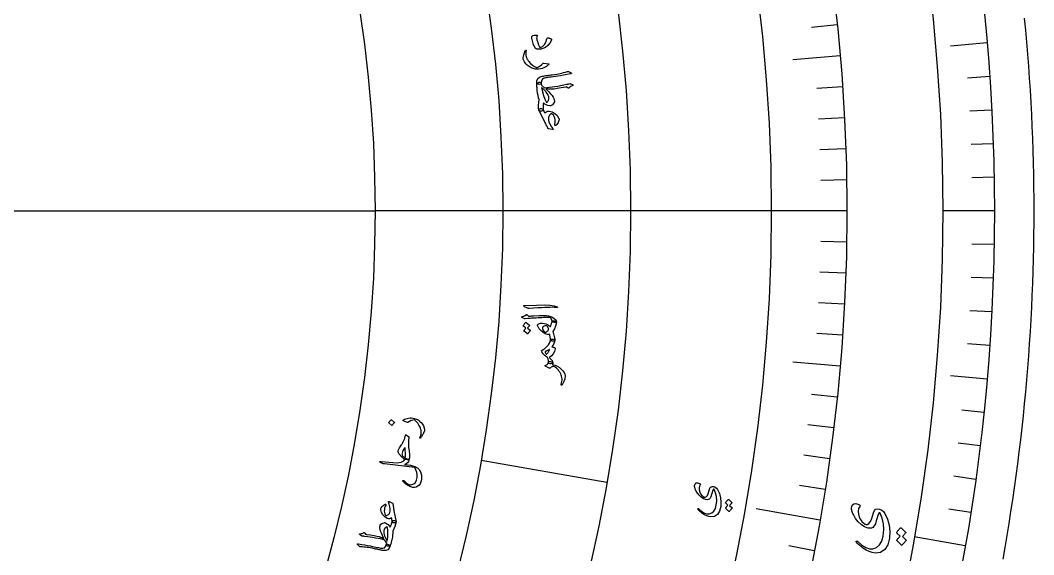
# Model space of a CAD drawing. Header units: millimetres. Extents: x -78 to 78, y -78 to 100.
# Drawn here: x 37.55 to 77.5, y -13.54 to 7.51 of the extents above; entities that cross this region are included whole.
import ezdxf

# ---------------------------------------------------------------- set-up
doc = ezdxf.new("R2010")
doc.units = ezdxf.units.MM
for name, color, linetype in [('CUT_OUTER', 1, 'Continuous'), ('ENGRAVE', 7, 'Continuous'), ('ENGRAVE_FINE', 8, 'Continuous'), ('TEXT', 5, 'Continuous')]:
    doc.layers.add(name, color=color, linetype=linetype)

msp = doc.modelspace()

# ---------------------------------------------------------------- linework, layer by layer
at = {"layer": 'CUT_OUTER'}
msp.add_lwpolyline([(77.1268, 7.5963), (77.172, 7.1229), (77.2142, 6.6493), (77.2536, 6.1754), (77.29, 5.7013), (77.3235, 5.2269), (77.3542, 4.7524), (77.3819, 4.2776), (77.4066, 3.8027), (77.4285, 3.3277), (77.4475, 2.8526), (77.4635, 2.3773), (77.4767, 1.9019), (77.4869, 1.4265), (77.4942, 0.951), (77.4985, 0.4755), (77.5, 0), (77.4985, -0.4755), (77.4942, -0.951), (77.4869, -1.4265), (77.4767, -1.9019), (77.4635, -2.3773), (77.4475, -2.8526), (77.4285, -3.3277), (77.4066, -3.8027), (77.3819, -4.2776), (77.3542, -4.7524), (77.3235, -5.2269), (77.29, -5.7013), (77.2536, -6.1754), (77.2142, -6.6493), (77.172, -7.1229), (77.1268, -7.5963), (77.0788, -8.0694), (77.0278, -8.5422), (76.9739, -9.0147), (76.9172, -9.4868), (76.8575, -9.9586), (76.795, -10.43), (76.7295, -10.901), (76.6612, -11.3716), (76.59, -11.8418), (76.5159, -12.3115), (76.4389, -12.7808), (76.359, -13.2495), (76.2763, -13.7178)], dxfattribs=at)
at = {"layer": 'ENGRAVE'}
for points in [[(75.661, 6.6195), (74.2134, 6.4928)], [(69.8706, 6.1129), (68.0022, 5.9494)], [(-51.5375, 0), (51.5375, 0)], [(56.575, 0), (51.5375, 0)], [(61.6125, 0), (56.575, 0)], [(70.1375, 0), (61.6125, 0)], [(75.95, 0), (73.9156, 0)], [(69.8706, -6.1129), (68.0022, -5.9494)], [(75.661, -6.6195), (74.2134, -6.4928)], [(69.072, -12.1792), (66.5533, -11.7351)], [(74.7961, -13.1886), (72.7927, -12.8353)]]:
    msp.add_lwpolyline(points, dxfattribs=at)
for radius in [75.95, 75.95, 73.9156, 70.1375, 70.1375, 67.1538, 61.6125, 61.6125, 56.575, 56.575, 51.5375, 51.5375]:
    msp.add_circle((0, 0), radius, dxfattribs=at)
at = {"layer": 'ENGRAVE_FINE'}
for points in [[(69.7533, 7.3314), (68.7359, 7.2244)], [(75.765, 5.298), (74.8952, 5.2372)], [(69.9666, 4.8925), (68.9461, 4.8212)], [(70.0414, 3.6707), (69.0198, 3.6172)], [(75.8459, 3.9749), (74.9752, 3.9293)], [(70.0948, 2.4478), (69.0724, 2.4121)], [(75.9037, 2.6506), (75.0324, 2.6202)], [(70.1268, 1.2241), (69.104, 1.2062)], [(75.9384, 1.3255), (75.0667, 1.3103)], [(70.1268, -1.2241), (69.104, -1.2062)], [(75.9384, -1.3255), (75.0667, -1.3103)], [(70.0948, -2.4478), (69.0724, -2.4121)], [(75.9037, -2.6506), (75.0324, -2.6202)], [(70.0414, -3.6707), (69.0198, -3.6172)], [(75.8459, -3.9749), (74.9752, -3.9293)], [(69.9666, -4.8925), (68.9461, -4.8212)], [(75.765, -5.298), (74.8952, -5.2372)], [(69.7533, -7.3314), (68.7359, -7.2244)], [(75.5339, -7.9389), (74.6668, -7.8478)], [(69.6147, -8.5476), (68.5993, -8.4229)], [(75.3839, -9.256), (74.5185, -9.1497)], [(60.6765, -10.6989), (55.7155, -9.8241)], [(69.4549, -9.7613), (68.4419, -9.6189)], [(75.2109, -10.5702), (74.3475, -10.4489)], [(69.274, -10.9719), (68.2636, -10.8119)], [(75.0149, -11.8812), (74.1538, -11.7448)], [(68.8489, -13.3829), (67.8447, -13.1877)]]:
    msp.add_lwpolyline(points, dxfattribs=at)
at = {"layer": 'TEXT'}
for points in [[(58.354, 6.819), (58.3776, 6.814), (58.399, 6.8089), (58.4181, 6.8036), (58.4349, 6.7982), (58.4495, 6.7928), (58.4621, 6.7875), (58.4725, 6.7823), (58.4809, 6.7772), (58.4894, 6.7688), (58.4937, 6.7587), (58.4939, 6.7469), (58.4899, 6.7334), (58.427, 6.6109), (58.3487, 6.5134), (58.2552, 6.441), (58.1465, 6.3935), (58.1149, 6.3851), (58.0838, 6.3784), (58.0532, 6.3734), (58.0232, 6.3703), (57.9939, 6.369), (57.9656, 6.3697), (57.9383, 6.3725), (57.912, 6.3774), (57.8976, 6.3826), (57.8845, 6.3902), (57.8725, 6.4001), (57.8617, 6.4123), (57.8343, 6.4553), (57.8098, 6.5), (57.7882, 6.5464), (57.7695, 6.5946), (57.7535, 6.6443), (57.74, 6.6952), (57.729, 6.7474), (57.7204, 6.8008), (57.7236, 6.8657), (57.755, 6.909), (57.8147, 6.9306), (57.9027, 6.9305), (57.9126, 6.928), (57.9205, 6.9239), (57.9264, 6.9181), (57.9303, 6.9106), (57.9303, 6.9037), (57.9286, 6.8964), (57.9253, 6.8886), (57.9203, 6.8804), (57.9105, 6.8557), (57.9072, 6.8233), (57.9103, 6.7832), (57.9199, 6.7354), (57.9473, 6.6324), (57.9742, 6.5489), (58.0008, 6.4848), (58.0271, 6.4403), (58.0302, 6.4382), (58.0351, 6.4373), (58.0419, 6.4376), (58.0505, 6.439), (58.1373, 6.4815), (58.2101, 6.5532), (58.2688, 6.6544), (58.3134, 6.785), (58.32, 6.8022), (58.3289, 6.8136), (58.3403, 6.8192), (58.354, 6.819)], [(58.3809, 5.7996), (58.3845, 5.7989), (58.3874, 5.7978), (58.3896, 5.7965), (58.3911, 5.7948), (58.3921, 5.7894), (58.3903, 5.7826), (58.3858, 5.7743), (58.3786, 5.7645), (58.3405, 5.7253), (58.2954, 5.6904), (58.2434, 5.6597), (58.1845, 5.6332), (58.1204, 5.6108), (58.0567, 5.5948), (57.9933, 5.585), (57.9303, 5.5816), (57.846, 5.5905), (57.7641, 5.6107), (57.6844, 5.642), (57.6069, 5.6844), (57.5353, 5.7371), (57.475, 5.7994), (57.426, 5.8713), (57.3882, 5.9529), (57.381, 5.975), (57.3773, 5.9976), (57.3772, 6.0205), (57.3807, 6.0437), (57.3936, 6.0979), (57.4058, 6.1469), (57.4171, 6.1907), (57.4276, 6.2293), (57.4374, 6.2626), (57.4464, 6.2904), (57.4546, 6.3128), (57.4622, 6.3297), (57.4647, 6.3334), (57.4673, 6.336), (57.47, 6.3378), (57.4728, 6.3386), (57.4765, 6.3386), (57.4801, 6.3379), (57.4836, 6.3365), (57.4868, 6.3344), (57.4894, 6.3314), (57.4909, 6.3276), (57.4913, 6.323), (57.4906, 6.3175), (57.4854, 6.2842), (57.4815, 6.2524), (57.479, 6.2222), (57.4779, 6.1937), (57.4783, 6.1664), (57.48, 6.1403), (57.4833, 6.1153), (57.4879, 6.0914), (57.4943, 6.0677), (57.5029, 6.0435), (57.5135, 6.0186), (57.5263, 5.993), (57.5413, 5.9669), (57.5586, 5.9402), (57.5783, 5.9128), (57.6004, 5.8848), (57.6699, 5.807), (57.7435, 5.7416), (57.821, 5.6886), (57.9026, 5.6482), (57.9091, 5.6457), (57.9164, 5.6447), (57.9246, 5.6453), (57.9336, 5.6474), (57.9854, 5.6726), (58.0421, 5.71), (58.1036, 5.7595), (58.1698, 5.8212), (58.1741, 5.824), (58.1781, 5.8259), (58.1816, 5.8267), (58.1848, 5.8265)], [(59.2685, 5.435), (59.2746, 5.4318), (59.2788, 5.4286), (59.281, 5.4255), (59.2813, 5.4224), (59.2792, 5.4176), (59.272, 5.4127), (59.2598, 5.4079), (59.2424, 5.4032), (59.1007, 5.3741), (58.9695, 5.3489), (58.8488, 5.3277), (58.7386, 5.3104), (58.6443, 5.2972), (58.5597, 5.2853), (58.4849, 5.2746), (58.4199, 5.2651), (58.3647, 5.2571), (58.3193, 5.2505), (58.2836, 5.2454), (58.2578, 5.2418), (58.1814, 5.2178), (58.1275, 5.1751), (58.0959, 5.1138), (58.0867, 5.0338), (58.0829, 5.0114), (58.0707, 4.9963), (58.0501, 4.9884), (58.0212, 4.9877), (57.9751, 4.9927), (57.9419, 4.9996), (57.9216, 5.0083), (57.9141, 5.0188), (57.9191, 5.1304), (57.9557, 5.2156), (58.0241, 5.2745), (58.1243, 5.307), (58.1729, 5.3151), (58.2217, 5.3229), (58.2706, 5.3303), (58.3196, 5.3374), (58.3688, 5.3442), (58.4182, 5.351), (58.4676, 5.3577), (58.5172, 5.3642), (58.6119, 5.3765), (58.6969, 5.3894), (58.7723, 5.403), (58.8381, 5.4171), (58.9012, 5.4324), (58.9683, 5.4496), (59.0394, 5.4687), (59.1146, 5.4896), (59.1282, 5.4927), (59.1408, 5.4935), (59.1525, 5.492), (59.1631, 5.4882)], [(58.0119, 4.3854), (57.9849, 4.4604), (57.9628, 4.5457), (57.9456, 4.6416), (57.9331, 4.7478), (57.928, 4.8012), (57.9238, 4.849), (57.9205, 4.8913), (57.9181, 4.9279), (57.9164, 4.9591), (57.9152, 4.9846), (57.9144, 5.0045), (57.9141, 5.0188), (57.9177, 5.0267), (57.9258, 5.0347), (57.9385, 5.0429), (57.9558, 5.0513), (58.0087, 5.0692), (58.0481, 5.0723), (58.0742, 5.0605), (58.0867, 5.0338), (58.0957, 4.9517), (58.2178, 4.856), (58.3122, 4.864), (58.4113, 4.8746), (58.515, 4.8877), (58.6233, 4.9034), (58.7361, 4.9217), (58.8533, 4.9427), (58.9748, 4.9662), (59.1007, 4.9923), (59.1188, 4.9958), (59.135, 4.9989), (59.1492, 5.0018), (59.1616, 5.0043), (59.172, 5.0067), (59.1805, 5.0091), (59.187, 5.0115), (59.1917, 5.0137), (59.2099, 5.0153), (59.2384, 5.0098), (59.2771, 4.9974), (59.326, 4.9779), (59.3313, 4.9752), (59.3353, 4.9718), (59.3378, 4.9679), (59.3389, 4.9633), (59.3384, 4.9586), (59.3362, 4.9542), (59.3324, 4.9502), (59.3267, 4.9465), (59.2806, 4.9221), (59.2424, 4.8983), (59.2121, 4.8752), (59.1896, 4.8527), (59.1793, 4.8431), (59.1676, 4.8392), (59.1544, 4.841), (59.1397, 4.8486), (59.0948, 4.8782), (59.0875, 4.8817), (59.078, 4.8832), (59.0662, 4.8828), (59.0521, 4.8806), (58.8726, 4.8442), (58.7212, 4.8177), (58.598, 4.8012), (58.5029, 4.7945), (58.4859, 4.7945), (58.4655, 4.7953), (58.4417, 4.7967), (58.4147, 4.7989), (58.3845, 4.8016), (58.3512, 4.8048), (58.3149, 4.8084), (58.2755, 4.8125), (58.3743, 4.7094), (58.4538, 4.6196), (58.5139, 4.5433), (58.5548, 4.4807), (58.5823, 4.4257), (58.5998, 4.3779), (58.6073, 4.3374), (58.6048, 4.3041), (58.59, 4.2598), (58.5641, 4.2193), (58.5271, 4.1826), (58.4789, 4.1498), (58.4692, 4.1452), (58.4567, 4.1424), (58.4415, 4.1413), (58.4235, 4.142), (58.3517, 4.1552), (58.2862, 4.1785), (58.227, 4.2119), (58.1741, 4.2552), (58.1679, 4.2184), (58.1632, 4.1822), (58.16, 4.1466), (58.1583, 4.1116), (58.1583, 4.0773), (58.16, 4.0435), (58.1634, 4.0103), (58.1686, 3.9777), (58.1687, 3.9655), (58.1634, 3.9552), (58.1526, 3.9471), (58.1364, 3.9409), (58.1021, 3.9322), (58.0731, 3.9285), (58.0492, 3.9296), (58.0306, 3.9357), (58.0157, 3.9446), (58.0049, 3.9526), (57.9982, 3.9597), (57.9958, 3.9659), (57.9862, 4.0618), (57.9858, 4.1637), (57.9943, 4.2715), (58.0119, 4.3854)], [(58.3679, 4.3485), (58.3932, 4.4172), (58.3877, 4.4955), (58.3514, 4.5831), (58.2843, 4.68), (58.2636, 4.7051), (58.2422, 4.7295), (58.2201, 4.7532), (58.1973, 4.7762), (58.1741, 4.7986), (58.1507, 4.8203), (58.1271, 4.8414), (58.1033, 4.8619), (58.1335, 4.6973), (58.1763, 4.5442), (58.2319, 4.4025), (58.3002, 4.2721), (58.3169, 4.285), (58.3337, 4.3021), (58.3507, 4.3232), (58.3679, 4.3485)], [(58.5268, 3.2036), (58.3709, 3.2337), (58.3632, 3.2376), (58.3558, 3.2444), (58.3488, 3.2541), (58.342, 3.2667), (58.3303, 3.2949), (58.3173, 3.3248), (58.3031, 3.3564), (58.2878, 3.3897), (58.2713, 3.4248), (58.2539, 3.4616), (58.2355, 3.5001), (58.2161, 3.5404), (57.9956, 3.9678), (57.9987, 3.9882), (58.0109, 4.0053), (58.0322, 4.0192), (58.0627, 4.03), (58.0956, 4.0337), (58.1242, 4.0266), (58.1485, 4.0085), (58.1685, 3.9796), (58.1705, 3.976), (58.1743, 3.9687), (58.1799, 3.9579), (58.1873, 3.9434), (58.1965, 3.9254), (58.2071, 3.9041), (58.2193, 3.8793), (58.2331, 3.8512), (58.2689, 3.891), (58.3092, 3.9174), (58.354, 3.9305), (58.4034, 3.93), (58.5227, 3.9008), (58.6256, 3.8442), (58.7122, 3.7602), (58.7823, 3.6486), (58.7897, 3.6237), (58.79, 3.5942), (58.783, 3.5602), (58.7688, 3.5216), (58.7487, 3.4812), (58.7257, 3.4438), (58.6999, 3.4095), (58.6712, 3.3781), (58.6605, 3.3692), (58.6503, 3.3648), (58.6405, 3.3651), (58.6312, 3.37), (58.6237, 3.3778), (58.6196, 3.3868), (58.6188, 3.3969), (58.6213, 3.4082), (58.636, 3.467), (58.6406, 3.5289), (58.6351, 3.5938), (58.6195, 3.6617), (58.5971, 3.7226), (58.5692, 3.7704), (58.5358, 3.8048), (58.4971, 3.8261), (58.4804, 3.8275), (58.4618, 3.82), (58.4414, 3.8037), (58.4192, 3.7786), (58.3993, 3.7502), (58.3842, 3.7223), (58.3739, 3.6946), (58.3684, 3.6673), (58.3713, 3.5866), (58.3935, 3.5015), (58.4348, 3.4119), (58.4953, 3.3178), (58.5025, 3.3077), (58.5095, 3.2978), (58.5162, 3.2882), (58.5226, 3.2788), (58.5287, 3.2697), (58.5342, 3.2611), (58.5392, 3.2529), (58.5438, 3.2452), (58.5553, 3.2237), (58.5563, 3.2096), (58.5468, 3.2029), (58.5268, 3.2036)], [(57.434, -3.7699), (57.3996, -3.7495), (57.3881, -3.7341), (57.3993, -3.7239), (57.4334, -3.7186), (57.9069, -3.7052), (58.1975, -3.6975), (58.4286, -3.7063), (58.6003, -3.7318), (58.7126, -3.7743), (58.7216, -3.7813), (58.7263, -3.7873), (58.7267, -3.7923), (58.7228, -3.7963), (58.7169, -3.7993), (58.7095, -3.8012), (58.7004, -3.8021), (58.6896, -3.8019), (58.6064, -3.7965), (58.5179, -3.7946), (58.4242, -3.7963), (58.3251, -3.8014), (58.2992, -3.8022), (58.2293, -3.8052), (58.1154, -3.8104), (57.9575, -3.8177), (57.607, -3.8365), (57.5885, -3.8362), (57.5715, -3.8341), (57.5561, -3.8302), (57.5422, -3.8245)], [(57.4205, -4.24), (57.3901, -4.2249), (57.366, -4.2132), (57.3481, -4.2047), (57.3366, -4.1996), (57.3293, -4.1958), (57.3242, -4.1911), (57.3213, -4.1857), (57.3207, -4.1795), (57.3224, -4.1726), (57.3264, -4.1671), (57.3327, -4.1629), (57.3414, -4.1601), (57.3837, -4.1474), (57.4221, -4.1313), (57.4567, -4.1118), (57.4874, -4.0889), (57.4971, -4.0826), (57.5077, -4.0813), (57.5191, -4.0851), (57.5314, -4.094), (57.588, -4.1399), (57.6148, -4.139), (57.6412, -4.138), (57.6671, -4.137), (57.6925, -4.136), (57.7174, -4.1349), (57.7418, -4.1338), (57.7658, -4.1326), (57.7893, -4.1314), (58.0067, -4.1205), (58.1763, -4.1163), (58.2982, -4.119), (58.3723, -4.1287), (58.5047, -4.1746), (58.601, -4.2292), (58.6612, -4.2925), (58.6852, -4.3644), (58.6851, -4.3663), (58.6849, -4.3683), (58.6848, -4.3702), (58.6847, -4.3721), (58.673, -4.3828), (58.6477, -4.3883), (58.6089, -4.3887), (58.5564, -4.3839), (58.5371, -4.3806), (58.5233, -4.3742), (58.5151, -4.3645), (58.5125, -4.3516), (58.5064, -4.302), (58.4917, -4.26), (58.4685, -4.2257), (58.4368, -4.199), (58.3964, -4.1977), (58.3505, -4.1974), (58.299, -4.1979), (58.2418, -4.1994), (58.1793, -4.2017), (58.1116, -4.2047), (58.0389, -4.2084), (57.961, -4.2127), (57.8845, -4.2164), (57.8157, -4.2199), (57.7547, -4.2232), (57.7014, -4.2263), (57.6558, -4.2291), (57.618, -4.2312), (57.588, -4.2327), (57.5657, -4.2335), (57.4549, -4.2444), (57.444, -4.2442), (57.4347, -4.2434), (57.4268, -4.242), (57.4205, -4.24)], [(57.3841, -4.5393), (57.3819, -4.5368), (57.3807, -4.5333), (57.3805, -4.5291), (57.3814, -4.5239), (57.39, -4.5059), (57.3992, -4.4885), (57.409, -4.4717), (57.4196, -4.4556), (57.4309, -4.44), (57.4432, -4.4249), (57.4564, -4.4101), (57.4705, -4.3958), (57.4747, -4.3932), (57.479, -4.3922), (57.4834, -4.3929), (57.4879, -4.3953), (57.6268, -4.4974), (57.6285, -4.5001), (57.6282, -4.5038), (57.6259, -4.5085), (57.6216, -4.5142), (57.6178, -4.5181), (57.6124, -4.5245), (57.6055, -4.5333), (57.597, -4.5447), (57.5869, -4.5587), (57.575, -4.5754), (57.5614, -4.5948), (57.5459, -4.6169), (57.6533, -4.6981), (57.6565, -4.7017), (57.657, -4.7061), (57.6547, -4.7111), (57.6498, -4.7169), (57.6455, -4.7219), (57.6391, -4.7299), (57.6305, -4.7408), (57.6197, -4.7546), (57.6067, -4.7715), (57.5915, -4.7918), (57.574, -4.8155), (57.5544, -4.8426), (57.5513, -4.8453), (57.5483, -4.8464), (57.5454, -4.8458), (57.5427, -4.8436), (57.4104, -4.7392), (57.4082, -4.7366), (57.407, -4.7332), (57.4069, -4.7289), (57.4078, -4.7238), (57.4143, -4.7084), (57.4216, -4.6935), (57.4297, -4.6792), (57.4387, -4.6654), (57.4482, -4.6521), (57.4584, -4.6394), (57.4691, -4.6272), (57.4803, -4.6155)], [(57.9439, -4.4915), (57.9442, -4.4888), (57.9446, -4.4863), (57.945, -4.484), (57.9456, -4.482), (57.9463, -4.4802), (57.9471, -4.4783), (57.948, -4.4765), (57.9491, -4.4746), (57.9681, -4.4551), (57.9928, -4.4401), (58.0231, -4.4296), (58.0592, -4.4236), (58.1316, -4.4217), (58.2011, -4.43), (58.2676, -4.4485), (58.3312, -4.4771), (58.346, -4.4852), (58.3608, -4.4939), (58.3755, -4.503), (58.3902, -4.5126), (58.4049, -4.5226), (58.4195, -4.5332), (58.4341, -4.5443), (58.4486, -4.5558), (58.4609, -4.5272), (58.4721, -4.4995), (58.482, -4.4727), (58.4908, -4.4468), (58.4983, -4.4217), (58.5044, -4.3974), (58.5092, -4.3741), (58.5125, -4.3516), (58.5161, -4.3431), (58.5256, -4.3371), (58.541, -4.3333), (58.5622, -4.332), (58.6155, -4.333), (58.6538, -4.3388), (58.6771, -4.3492), (58.6852, -4.3644), (58.6785, -4.4472), (58.6526, -4.5396), (58.6075, -4.6417), (58.543, -4.7532), (58.5581, -4.7935), (58.5727, -4.8385), (58.5869, -4.8881), (58.6008, -4.9423), (58.6131, -4.9964), (58.6214, -5.0398), (58.6259, -5.0724), (58.6264, -5.0941), (58.6228, -5.1048), (58.6141, -5.1135), (58.6002, -5.1203), (58.5812, -5.1252), (58.5704, -5.1267), (58.5597, -5.1274), (58.5491, -5.1273), (58.5386, -5.1263), (58.5281, -5.1247), (58.5176, -5.1228), (58.5072, -5.1205), (58.4968, -5.1178), (58.4779, -5.1103), (58.4644, -5.1014), (58.4564, -5.091), (58.4538, -5.0792), (58.4512, -5.0512), (58.4482, -5.0239), (58.4447, -4.9973), (58.4408, -4.9715), (58.4365, -4.946), (58.4318, -4.9208), (58.4268, -4.8958), (58.4213, -4.871), (58.3779, -4.8711), (58.3334, -4.8647), (58.2878, -4.8519), (58.241, -4.8328), (58.2036, -4.8129), (58.1677, -4.7904), (58.1332, -4.7652), (58.1001, -4.7374), (58.0684, -4.7067), (58.0382, -4.673), (58.0094, -4.6362), (57.982, -4.5962), (57.9642, -4.5654), (57.9519, -4.5377), (57.9451, -4.5131), (57.9439, -4.4915)], [(58.1406, -4.5934), (58.1396, -4.6384), (58.1533, -4.6825), (58.1818, -4.7256), (58.2251, -4.7679), (58.2399, -4.7757), (58.2592, -4.776), (58.2829, -4.7686), (58.3112, -4.7537), (58.3382, -4.733), (58.3582, -4.7106), (58.371, -4.6864), (58.3767, -4.6604), (58.3743, -4.6312), (58.3627, -4.5993), (58.3419, -4.5648), (58.3118, -4.5277), (58.2473, -4.5255), (58.1973, -4.5357), (58.1617, -4.5583), (58.1406, -4.5934)], [(58.1052, -5.5116), (58.1038, -5.5061), (58.1043, -5.5014), (58.1066, -5.4976), (58.1107, -5.4948), (58.1652, -5.4623), (58.2189, -5.4238), (58.2716, -5.3794), (58.3233, -5.329), (58.3707, -5.2726), (58.4083, -5.2118), (58.4361, -5.1467), (58.454, -5.0772), (58.4591, -5.0616), (58.4693, -5.0509), (58.4846, -5.0453), (58.5051, -5.0448), (58.5594, -5.0518), (58.5978, -5.062), (58.6202, -5.0755), (58.6266, -5.0922), (58.6148, -5.1579), (58.5908, -5.2237), (58.5547, -5.2896), (58.5065, -5.3555), (58.5538, -5.3649), (58.5893, -5.3737), (58.6131, -5.382), (58.6251, -5.3897), (58.6311, -5.3984), (58.635, -5.4076), (58.637, -5.4174), (58.6371, -5.4277), (58.609, -5.5303), (58.5622, -5.6216), (58.4968, -5.7014), (58.4129, -5.7698), (58.4098, -5.7725), (58.4089, -5.7757), (58.4101, -5.7793), (58.4135, -5.7834), (58.4718, -5.8376), (58.5127, -5.8895), (58.536, -5.9393), (58.542, -5.9869), (58.5391, -5.9964), (58.5325, -6.0039), (58.5223, -6.0093), (58.5084, -6.0126), (58.4675, -6.0171), (58.4335, -6.0161), (58.4063, -6.0098), (58.386, -5.9981), (58.3783, -5.9905), (58.373, -5.9832), (58.3701, -5.9761), (58.3696, -5.9693), (58.37, -5.8869), (58.3585, -5.8211), (58.3351, -5.7719), (58.2998, -5.7392), (58.2269, -5.6871), (58.1701, -5.6318), (58.1296, -5.5733), (58.1052, -5.5116)], [(58.2463, -5.5327), (58.2437, -5.5348), (58.242, -5.5377), (58.2411, -5.5413), (58.2412, -5.5458), (58.2467, -5.5733), (58.2552, -5.5969), (58.2667, -5.6168), (58.2812, -5.6328), (58.2872, -5.6369), (58.2928, -5.6383), (58.2978, -5.637), (58.3025, -5.633), (58.3181, -5.6166), (58.333, -5.5993), (58.3472, -5.5811), (58.3605, -5.562), (58.3731, -5.5419), (58.385, -5.521), (58.396, -5.499), (58.4063, -5.4762), (58.4083, -5.4703), (58.4093, -5.4656), (58.4091, -5.4621), (58.4079, -5.4598), (58.4058, -5.4589), (58.4031, -5.4592), (58.3998, -5.4607), (58.3959, -5.4636), (58.3811, -5.472), (58.3651, -5.4806), (58.348, -5.4892), (58.3298, -5.4981), (58.3106, -5.5069), (58.2902, -5.5156), (58.2688, -5.5242), (58.2463, -5.5327)], [(58.4006, -6.192), (58.2537, -6.1163), (58.2422, -6.1084), (58.2369, -6.1015), (58.2378, -6.0954), (58.2449, -6.0902), (58.2733, -6.0769), (58.2979, -6.0637), (58.3187, -6.0506), (58.3355, -6.0376), (58.3489, -6.0227), (58.3591, -6.006), (58.366, -5.9876), (58.3698, -5.9673), (58.3771, -5.9477), (58.3944, -5.9349), (58.4216, -5.9289), (58.4588, -5.9298), (58.4956, -5.9364), (58.5218, -5.9478), (58.5373, -5.964), (58.5422, -5.985), (58.5413, -6.0006), (58.5399, -6.0164), (58.538, -6.0324), (58.5356, -6.0485), (58.5361, -6.0514), (58.538, -6.0541), (58.5413, -6.0568), (58.5461, -6.0594), (58.6356, -6.0791), (58.721, -6.1136), (58.8021, -6.1629), (58.8789, -6.227), (58.9442, -6.2966), (58.9908, -6.3621), (59.0186, -6.4234), (59.0278, -6.4806), (59.026, -6.5332), (59.021, -6.5811), (59.0129, -6.6242), (59.0017, -6.6625), (58.9943, -6.681), (58.9857, -6.7008), (58.9761, -6.7217), (58.9653, -6.7439), (58.9532, -6.7672), (58.9395, -6.7913), (58.9243, -6.8164), (58.9075, -6.8424), (58.9036, -6.8489), (58.8994, -6.8537), (58.8949, -6.8568), (58.8901, -6.8581), (58.8839, -6.8586), (58.879, -6.8577), (58.8755, -6.8556), (58.8734, -6.8522), (58.8716, -6.8478), (58.8711, -6.8431), (58.8718, -6.838), (58.8737, -6.8326), (58.893, -6.7729), (58.9055, -6.7164), (58.9113, -6.6631), (58.9104, -6.6129), (58.9032, -6.5626), (58.8913, -6.5129), (58.8749, -6.4638), (58.8538, -6.4154), (58.8284, -6.3675), (58.7986, -6.3201), (58.7645, -6.273), (58.726, -6.2265), (58.6902, -6.1908), (58.654, -6.1618), (58.6173, -6.1392), (58.5801, -6.1233), (58.5529, -6.124), (58.5208, -6.1351), (58.4837, -6.1566), (58.4416, -6.1886), (58.4327, -6.1939), (58.4229, -6.1963), (58.4122, -6.1956), (58.4006, -6.192)], [(52.0797, -8.3492), (52.0779, -8.3468), (52.0771, -8.3436), (52.0773, -8.3397), (52.0785, -8.335), (52.0974, -8.3041), (52.119, -8.2755), (52.1433, -8.2492), (52.1703, -8.2254), (52.1742, -8.2233), (52.1778, -8.2227), (52.1812, -8.2235), (52.1844, -8.2259), (52.303, -8.3271), (52.3057, -8.3306), (52.3058, -8.3345), (52.3035, -8.339), (52.2986, -8.3439), (52.2943, -8.3482), (52.2879, -8.355), (52.2794, -8.3642), (52.2686, -8.376), (52.2557, -8.3905), (52.2405, -8.4079), (52.223, -8.4282), (52.2033, -8.4515), (52.2002, -8.4545), (52.1973, -8.4557), (52.1947, -8.4553), (52.1924, -8.4532)], [(52.645, -8.2596), (52.642, -8.2582), (52.6397, -8.2566), (52.6381, -8.2549), (52.6372, -8.2531), (52.6375, -8.2482), (52.6406, -8.2426), (52.6464, -8.2363), (52.655, -8.2294), (52.6975, -8.2038), (52.745, -8.1833), (52.7977, -8.1681), (52.8556, -8.158), (52.9171, -8.1526), (52.9769, -8.1527), (53.0349, -8.1583), (53.0911, -8.1694), (53.1634, -8.1963), (53.231, -8.2329), (53.294, -8.279), (53.3524, -8.3348), (53.4031, -8.3987), (53.4416, -8.4689), (53.4676, -8.5452), (53.4813, -8.6278), (53.4823, -8.6495), (53.4801, -8.6707), (53.4746, -8.6914), (53.4659, -8.7116), (53.4413, -8.7572), (53.4187, -8.7984), (53.398, -8.835), (53.3792, -8.867), (53.3623, -8.8945), (53.3475, -8.9172), (53.3347, -8.9352), (53.3239, -8.9485), (53.3208, -8.9511), (53.3178, -8.9529), (53.315, -8.9537), (53.3123, -8.9537), (53.3091, -8.9528), (53.3061, -8.9513), (53.3035, -8.9492), (53.3011, -8.9465), (53.2996, -8.9432), (53.2992, -8.9394), (53.3, -8.9352), (53.3021, -8.9305), (53.315, -8.9019), (53.3263, -8.8744), (53.3359, -8.848), (53.344, -8.8226), (53.3504, -8.7981), (53.3553, -8.7742), (53.3586, -8.751), (53.3603, -8.7284), (53.3605, -8.7056), (53.3589, -8.6818), (53.3555, -8.6569), (53.3505, -8.6309), (53.3436, -8.6039), (53.3348, -8.5757), (53.324, -8.5465), (53.3113, -8.5162), (53.2685, -8.4302), (53.2191, -8.3546), (53.1631, -8.2895), (53.1005, -8.2349), (53.0953, -8.2312), (53.0891, -8.2287), (53.0818, -8.2273), (53.0734, -8.2272), (53.022, -8.2379), (52.9636, -8.2581), (52.8982, -8.2878), (52.8257, -8.327), (52.8213, -8.3285), (52.8174, -8.3292), (52.8141, -8.3291), (52.8114, -8.3282)], [(52.5838, -9.2053), (52.5946, -9.1889), (52.6055, -9.1714), (52.6165, -9.1528), (52.6275, -9.1331), (52.6386, -9.1123), (52.6498, -9.0903), (52.661, -9.0673), (52.6723, -9.0432), (52.6825, -9.0184), (52.6921, -8.9937), (52.7011, -8.9692), (52.7095, -8.9448), (52.7171, -8.9204), (52.7233, -8.8961), (52.7284, -8.8717), (52.7322, -8.8474), (52.7339, -8.8402), (52.7362, -8.8339), (52.7393, -8.8286), (52.7431, -8.8244), (52.7478, -8.8217), (52.7534, -8.8212), (52.76, -8.8229), (52.7676, -8.8267), (52.7822, -8.8369), (52.7958, -8.8463), (52.8084, -8.855), (52.8201, -8.863), (52.8306, -8.8704), (52.8399, -8.8773), (52.8479, -8.8836), (52.8547, -8.8893), (52.8654, -8.8998), (52.8726, -8.9092), (52.8765, -8.9177), (52.8771, -8.9251), (52.8709, -8.9485), (52.8654, -8.9728), (52.8607, -8.998), (52.8567, -9.0241), (52.8535, -9.0511), (52.8513, -9.079), (52.85, -9.1079), (52.8496, -9.1378), (52.8499, -9.1676), (52.8505, -9.1967), (52.8514, -9.225), (52.8528, -9.2524), (52.8545, -9.279), (52.8569, -9.3048), (52.8598, -9.3299), (52.8633, -9.3542), (52.8803, -9.4785), (52.8914, -9.5767), (52.8967, -9.6487), (52.8962, -9.6943), (52.8924, -9.7262), (52.8874, -9.7567), (52.8814, -9.7859), (52.8742, -9.8138), (52.8005, -9.8018), (52.7453, -9.7912), (52.7089, -9.7821), (52.6911, -9.7745), (52.6703, -9.7579), (52.6501, -9.741), (52.6304, -9.7238), (52.6111, -9.7062), (52.5924, -9.6883), (52.5742, -9.67), (52.5565, -9.6514), (52.5393, -9.6325), (52.4932, -9.575), (52.4624, -9.5252), (52.4468, -9.4831), (52.4464, -9.4487), (52.4517, -9.4315), (52.4604, -9.4105), (52.4724, -9.3856), (52.4878, -9.3568), (52.5065, -9.3244), (52.5288, -9.2883), (52.5546, -9.2486), (52.5838, -9.2053)], [(52.7023, -9.3399), (52.6663, -9.3882), (52.6375, -9.4369), (52.6159, -9.4859), (52.6015, -9.5353), (52.5994, -9.5613), (52.6026, -9.5876), (52.6111, -9.6142), (52.6249, -9.6411), (52.643, -9.6663), (52.6657, -9.69), (52.6933, -9.7121), (52.7255, -9.7327), (52.7332, -9.6838), (52.7363, -9.6155), (52.7349, -9.528), (52.7287, -9.4212), (52.723, -9.3436), (52.7219, -9.3394), (52.7207, -9.3361), (52.7194, -9.3336), (52.7179, -9.332), (52.7152, -9.3309), (52.7117, -9.3318), (52.7074, -9.3348), (52.7023, -9.3399)], [(52.2363, -9.9114), (52.4269, -9.9159), (52.5731, -9.8911), (52.675, -9.8369), (52.7323, -9.7536), (52.742, -9.7493), (52.7596, -9.7506), (52.785, -9.7573), (52.8184, -9.7695), (52.8444, -9.7803), (52.8624, -9.791), (52.8725, -9.8016), (52.8745, -9.8121), (52.8549, -9.8695), (52.8193, -9.9173), (52.7676, -9.9552), (52.7, -9.9833), (52.9295, -10.0173), (53.1049, -10.065), (53.2259, -10.1266), (53.2925, -10.2022), (53.3357, -10.3105), (53.3621, -10.4113), (53.3719, -10.5044), (53.3649, -10.5897), (53.3439, -10.6721), (53.3126, -10.7422), (53.2709, -10.8), (53.2189, -10.8453), (53.1588, -10.876), (53.0928, -10.8898), (53.0209, -10.8867), (52.943, -10.8668), (52.9026, -10.8505), (52.8628, -10.8311), (52.8236, -10.8086), (52.7851, -10.783), (52.7472, -10.7542), (52.71, -10.7221), (52.6735, -10.6866), (52.6376, -10.6479), (52.634, -10.6425), (52.6318, -10.6369), (52.6309, -10.6311), (52.6315, -10.6251), (52.6331, -10.6204), (52.6359, -10.6166), (52.6398, -10.6137), (52.6449, -10.6117), (52.6507, -10.6112), (52.6567, -10.6128), (52.663, -10.6164), (52.6696, -10.6221), (52.7593, -10.7019), (52.8431, -10.7548), (52.921, -10.7807), (52.993, -10.7794), (53.0687, -10.7481), (53.1275, -10.6904), (53.1695, -10.6064), (53.1944, -10.4961), (53.1982, -10.3949), (53.1835, -10.296), (53.1504, -10.1996), (53.0989, -10.1057), (51.9143, -9.9648), (51.886, -9.9613), (51.8623, -9.957), (51.8432, -9.9522), (51.8287, -9.9466), (51.7317, -9.8947), (51.7253, -9.8807), (51.7299, -9.8715), (51.7457, -9.867), (51.7726, -9.8673)], [(64.3551, -10.7843), (64.3242, -10.8421), (64.3119, -10.9103), (64.3179, -10.989), (64.3423, -11.0781), (64.37, -11.1369), (64.4062, -11.1882), (64.4511, -11.232), (64.5046, -11.2683), (64.5158, -11.2729), (64.5278, -11.2753), (64.5408, -11.2753), (64.5546, -11.2731), (64.6004, -11.25), (64.6398, -11.2047), (64.6727, -11.1372), (64.6991, -11.0475), (64.724, -10.9587), (64.7526, -10.896), (64.7847, -10.8593), (64.8205, -10.8486), (64.8901, -10.8584), (64.9495, -10.8825), (64.9987, -10.9208), (65.0377, -10.9735), (65.1099, -11.1323), (65.1548, -11.2965), (65.1722, -11.4658), (65.1622, -11.6401), (65.1159, -11.8241), (65.0351, -11.9533), (64.9201, -12.0274), (64.7711, -12.0466), (64.6935, -12.0349), (64.6119, -12.0081), (64.5261, -11.9664), (64.4363, -11.9098), (64.4118, -11.8914), (64.3883, -11.8728), (64.3658, -11.854), (64.3443, -11.8351), (64.3238, -11.8159), (64.304, -11.7962), (64.2851, -11.776), (64.267, -11.7554), (64.2599, -11.7448), (64.2578, -11.7362), (64.2607, -11.7294), (64.2687, -11.7245), (64.2779, -11.7226), (64.2865, -11.7233), (64.2947, -11.7267), (64.3025, -11.7326), (64.4136, -11.8334), (64.5183, -11.9004), (64.6164, -11.9335), (64.7081, -11.9325), (64.8116, -11.8937), (64.8925, -11.8235), (64.9505, -11.7218), (64.9856, -11.5888), (65.0026, -11.4134), (64.9946, -11.2515), (64.9616, -11.1031), (64.9038, -10.9685), (64.8984, -10.9601), (64.8922, -10.9563), (64.8853, -10.957), (64.8776, -10.9622), (64.8609, -10.9857), (64.8429, -11.0284), (64.8236, -11.0902), (64.8028, -11.1712), (64.7782, -11.2529), (64.7479, -11.3133), (64.712, -11.3522), (64.6706, -11.3698), (64.6249, -11.3733), (64.5785, -11.3683), (64.5314, -11.3549), (64.4835, -11.333), (64.3925, -11.2735), (64.312, -11.1991), (64.2421, -11.1099), (64.1828, -11.006), (64.1691, -10.9787), (64.1577, -10.9526), (64.1486, -10.9277), (64.1416, -10.9038), (64.1368, -10.8811), (64.134, -10.8598), (64.1331, -10.8398), (64.1342, -10.821), (64.153, -10.7502), (64.1921, -10.7114), (64.2514, -10.7046), (64.331, -10.7297), (64.3515, -10.7421), (64.3623, -10.7554), (64.3635, -10.7694), (64.3551, -10.7843)], [(52.096, -11.4434), (52.2252, -11.5076), (52.231, -11.5129), (52.2358, -11.5207), (52.2395, -11.531), (52.2423, -11.5437), (52.2457, -11.5713), (52.2496, -11.6007), (52.2542, -11.6319), (52.2593, -11.665), (52.2649, -11.6999), (52.2709, -11.7366), (52.2772, -11.775), (52.2839, -11.8153), (52.3638, -12.2485), (52.3556, -12.2656), (52.3404, -12.2774), (52.3181, -12.2839), (52.2887, -12.2851), (52.2591, -12.2795), (52.2362, -12.2655), (52.22, -12.2432), (52.2104, -12.2126), (52.2097, -12.2089), (52.2083, -12.2015), (52.2063, -12.1905), (52.2037, -12.1759), (52.2006, -12.1578), (52.197, -12.1363), (52.193, -12.1114), (52.1885, -12.0832), (52.1468, -12.1085), (52.1047, -12.1209), (52.0623, -12.1203), (52.0195, -12.1069), (51.9234, -12.05), (51.8486, -11.9741), (51.7949, -11.8791), (51.7623, -11.7651), (51.7621, -11.7418), (51.7693, -11.7163), (51.7839, -11.6888), (51.806, -11.6591), (51.8336, -11.6294), (51.863, -11.6029), (51.8941, -11.5796), (51.9269, -11.5596), (51.9385, -11.5545), (51.9485, -11.5532), (51.957, -11.5559), (51.9639, -11.5625), (51.9685, -11.5711), (51.9699, -11.5799), (51.9681, -11.5889), (51.9632, -11.598), (51.9356, -11.6453), (51.9161, -11.6978), (51.9046, -11.7553), (51.901, -11.8181), (51.9049, -11.8765), (51.9169, -11.925), (51.937, -11.9635), (51.9652, -11.9921), (51.9795, -11.9976), (51.9976, -11.9959), (52.0196, -11.9871), (52.0455, -11.9711), (52.0702, -11.9517), (52.0906, -11.9312), (52.1067, -11.9098), (52.1185, -11.8873), (52.1366, -11.8162), (52.1389, -11.7363), (52.1252, -11.6477), (52.0956, -11.5506), (52.0918, -11.54), (52.0881, -11.5297), (52.0847, -11.5197), (52.0813, -11.5099), (52.0783, -11.5005), (52.0755, -11.4916), (52.0731, -11.4833), (52.071, -11.4754), (52.0661, -11.4539), (52.0686, -11.4414), (52.0786, -11.4379), (52.096, -11.4434)], [(65.358, -11.5065), (65.356, -11.5037), (65.3552, -11.5001), (65.3555, -11.4957), (65.3569, -11.4905), (65.3672, -11.4728), (65.3781, -11.4558), (65.3896, -11.4396), (65.4018, -11.424), (65.4146, -11.4091), (65.4284, -11.3947), (65.443, -11.3808), (65.4585, -11.3675), (65.4629, -11.3652), (65.4673, -11.3646), (65.4716, -11.3657), (65.4759, -11.3685), (65.6039, -11.4862), (65.6053, -11.489), (65.6047, -11.4928), (65.6019, -11.4974), (65.5971, -11.5029), (65.5928, -11.5065), (65.5868, -11.5125), (65.579, -11.521), (65.5695, -11.5318), (65.558, -11.5452), (65.5445, -11.5612), (65.529, -11.5799), (65.5113, -11.6011), (65.6101, -11.6942), (65.613, -11.6982), (65.613, -11.7027), (65.6103, -11.7077), (65.6048, -11.7132), (65.6, -11.7179), (65.5928, -11.7255), (65.5832, -11.7358), (65.571, -11.749), (65.5564, -11.7651), (65.5392, -11.7845), (65.5195, -11.8072), (65.4972, -11.8332), (65.4938, -11.8357), (65.4907, -11.8365), (65.488, -11.8356), (65.4855, -11.8331), (65.3642, -11.7139), (65.3622, -11.711), (65.3614, -11.7074), (65.3617, -11.703), (65.3631, -11.6978), (65.3711, -11.6826), (65.3799, -11.6681), (65.3894, -11.6541), (65.3997, -11.6408), (65.4106, -11.6281), (65.4219, -11.616), (65.4338, -11.6045), (65.4462, -11.5935)], [(70.6434, -11.6379), (70.5988, -11.7221), (70.5811, -11.8212), (70.5901, -11.9355), (70.6257, -12.065), (70.6661, -12.1503), (70.719, -12.2248), (70.7843, -12.2885), (70.8622, -12.3413), (70.8784, -12.348), (70.896, -12.3514), (70.9148, -12.3515), (70.9349, -12.3482), (71.0015, -12.3146), (71.0587, -12.2486), (71.1065, -12.1503), (71.1447, -12.0196), (71.1808, -11.8903), (71.2221, -11.7988), (71.2687, -11.7452), (71.3208, -11.7296), (71.422, -11.7435), (71.5085, -11.7783), (71.5802, -11.834), (71.6371, -11.9106), (71.7425, -12.142), (71.8079, -12.3814), (71.8333, -12.6285), (71.8185, -12.8829), (71.7506, -13.1514), (71.6325, -13.3397), (71.4649, -13.4475), (71.2482, -13.475), (71.1354, -13.4576), (71.0167, -13.4183), (70.8922, -13.3573), (70.7617, -13.2745), (70.7261, -13.2476), (70.6921, -13.2205), (70.6594, -13.1931), (70.6283, -13.1655), (70.5984, -13.1375), (70.5698, -13.1088), (70.5423, -13.0794), (70.516, -13.0494), (70.5057, -13.034), (70.5027, -13.0214), (70.507, -13.0115), (70.5186, -13.0044), (70.5319, -13.0017), (70.5445, -13.0028), (70.5564, -13.0077), (70.5677, -13.0163), (70.7291, -13.1633), (70.881, -13.2612), (71.0236, -13.3097), (71.157, -13.3085), (71.3078, -13.2523), (71.4256, -13.1501), (71.5104, -13.002), (71.5617, -12.808), (71.5866, -12.5522), (71.5748, -12.3161), (71.5267, -12.0999), (71.4423, -11.9039), (71.4344, -11.8917), (71.4254, -11.8861), (71.4153, -11.8871), (71.4041, -11.8947), (71.3799, -11.9291), (71.3539, -11.9913), (71.3259, -12.0815), (71.2959, -12.1995), (71.2601, -12.3185), (71.2161, -12.4065), (71.1639, -12.4633), (71.1036, -12.4889), (71.0371, -12.494), (70.9696, -12.4868), (70.9011, -12.4673), (70.8315, -12.4355), (70.6991, -12.3489), (70.582, -12.2408), (70.4802, -12.1113), (70.3936, -11.9604), (70.3737, -11.9209), (70.357, -11.883), (70.3436, -11.8468), (70.3335, -11.8121), (70.3264, -11.7792), (70.3222, -11.7483), (70.3208, -11.7192), (70.3223, -11.692), (70.3494, -11.5892), (70.4061, -11.5326), (70.4923, -11.5225), (70.6082, -11.5587), (70.6381, -11.5767), (70.6539, -11.5959), (70.6557, -11.6163), (70.6434, -11.6379)], [(52.2346, -12.6103), (52.2367, -12.6835), (52.2314, -12.7644), (52.2187, -12.853), (52.1985, -12.9494), (52.1872, -12.9974), (52.1767, -13.0404), (52.1671, -13.0782), (52.1582, -13.1108), (52.1503, -13.1384), (52.1437, -13.161), (52.1384, -13.1785), (52.1343, -13.1911), (52.1289, -13.1968), (52.1195, -13.2014), (52.1062, -13.2047), (52.0888, -13.2068), (52.038, -13.2065), (52.0032, -13.1973), (51.9844, -13.1793), (51.9816, -13.1524), (51.9984, -13.0788), (51.9217, -12.9601), (51.8381, -12.9394), (51.7497, -12.9195), (51.6566, -12.9004), (51.5588, -12.8821), (51.4564, -12.8647), (51.3495, -12.8481), (51.2381, -12.8324), (51.1222, -12.8175), (51.1056, -12.8151), (51.0908, -12.813), (51.0777, -12.8112), (51.0664, -12.8097), (51.0567, -12.8087), (51.0487, -12.8082), (51.0424, -12.8082), (51.0378, -12.8088), (51.0216, -12.8047), (50.9987, -12.7919), (50.9689, -12.7702), (50.9324, -12.7398), (50.9286, -12.7359), (50.9262, -12.732), (50.9252, -12.728), (50.9255, -12.7239), (50.9272, -12.7201), (50.9304, -12.7171), (50.9349, -12.7149), (50.9407, -12.7135), (50.9874, -12.7066), (51.0272, -12.6978), (51.0599, -12.6873), (51.0856, -12.6751), (51.0972, -12.67), (51.1084, -12.6701), (51.1193, -12.6754), (51.1297, -12.686), (51.16, -12.7238), (51.1653, -12.7288), (51.1731, -12.7328), (51.1834, -12.7359), (51.1961, -12.7381), (51.3612, -12.7594), (51.4993, -12.7808), (51.6102, -12.8024), (51.694, -12.8242), (51.7087, -12.8292), (51.7261, -12.8358), (51.7461, -12.8439), (51.7688, -12.8536), (51.794, -12.8647), (51.8218, -12.8771), (51.852, -12.8908), (51.8847, -12.9058), (51.8294, -12.7884), (51.7865, -12.6885), (51.7561, -12.6059), (51.7383, -12.5407), (51.7299, -12.4859), (51.728, -12.4401), (51.7327, -12.4033), (51.7439, -12.3754), (51.7688, -12.3414), (51.8023, -12.3136), (51.8444, -12.2921), (51.8951, -12.2769), (51.9047, -12.2756), (51.9163, -12.2765), (51.9298, -12.2797), (51.9453, -12.2852), (52.0039, -12.3161), (52.0544, -12.3542), (52.0966, -12.3993), (52.1306, -12.4516), (52.1461, -12.4213), (52.1601, -12.391), (52.1726, -12.3608), (52.1836, -12.3307), (52.193, -12.3007), (52.2006, -12.2707), (52.2066, -12.2408), (52.2108, -12.2109), (52.214, -12.2001), (52.2214, -12.1926), (52.233, -12.1883), (52.2487, -12.1873), (52.2808, -12.1888), (52.3071, -12.1932), (52.3275, -12.2006), (52.342, -12.2109), (52.3526, -12.2227), (52.3599, -12.2326), (52.3637, -12.2407), (52.3642, -12.2468), (52.3465, -12.3337), (52.319, -12.4233), (52.2817, -12.5155), (52.2346, -12.6103)], [(51.9368, -12.4791), (51.8959, -12.5314), (51.8787, -12.6004), (51.8853, -12.6862), (51.9155, -12.789), (51.9261, -12.8166), (51.9375, -12.8438), (51.9497, -12.8707), (51.9626, -12.8972), (51.9761, -12.9233), (51.9899, -12.9489), (52.004, -12.9741), (52.0185, -12.9988), (52.0405, -12.8474), (52.0475, -12.7023), (52.0395, -12.5637), (52.0166, -12.4316), (51.9986, -12.4382), (51.9793, -12.4483), (51.9587, -12.4619), (51.9368, -12.4791)], [(72.1035, -12.6877), (72.1006, -12.6836), (72.0994, -12.6783), (72.0998, -12.6719), (72.1019, -12.6643), (72.1169, -12.6384), (72.1328, -12.6136), (72.1496, -12.5898), (72.1672, -12.5671), (72.1859, -12.5453), (72.2059, -12.5242), (72.2272, -12.5039), (72.2498, -12.4844), (72.2562, -12.481), (72.2626, -12.4801), (72.2689, -12.4817), (72.2751, -12.4858), (72.4612, -12.6576), (72.4634, -12.6618), (72.4624, -12.6672), (72.4584, -12.674), (72.4513, -12.682), (72.4451, -12.6873), (72.4364, -12.6961), (72.4251, -12.7085), (72.4112, -12.7244), (72.3945, -12.744), (72.3748, -12.7674), (72.3521, -12.7947), (72.3265, -12.8257), (72.47, -12.9619), (72.4741, -12.9677), (72.4742, -12.9743), (72.4702, -12.9816), (72.4622, -12.9896), (72.4553, -12.9966), (72.4447, -13.0076), (72.4306, -13.0227), (72.413, -13.0419), (72.3916, -13.0656), (72.3666, -13.094), (72.3378, -13.1271), (72.3053, -13.1651), (72.3004, -13.1687), (72.2959, -13.1699), (72.2918, -13.1686), (72.2883, -13.1649), (72.1121, -12.9906), (72.1093, -12.9865), (72.1081, -12.9812), (72.1085, -12.9748), (72.1106, -12.9672), (72.1223, -12.945), (72.1351, -12.9237), (72.149, -12.9034), (72.1639, -12.8839), (72.1798, -12.8654), (72.1964, -12.8476), (72.2137, -12.8308), (72.2317, -12.8147)], [(50.8481, -13.1352), (50.8438, -13.1307), (50.8412, -13.1268), (50.8403, -13.1235), (50.8409, -13.1209), (50.8442, -13.1175), (50.8518, -13.1157), (50.8637, -13.1155), (50.88, -13.1168), (51.0101, -13.1356), (51.13, -13.1545), (51.2398, -13.1733), (51.3394, -13.1922), (51.4242, -13.2097), (51.5003, -13.2252), (51.5676, -13.2389), (51.6261, -13.2506), (51.6759, -13.2605), (51.7168, -13.2687), (51.7489, -13.2751), (51.7722, -13.2799), (51.8449, -13.2825), (51.9041, -13.2622), (51.9497, -13.2188), (51.9816, -13.1524), (51.9917, -13.1342), (52.0067, -13.1248), (52.0267, -13.1241), (52.0518, -13.1321), (52.0898, -13.1502), (52.1163, -13.1661), (52.1311, -13.1797), (52.1343, -13.1911), (52.0963, -13.2865), (52.0389, -13.3493), (51.9623, -13.3793), (51.8666, -13.3766), (51.8225, -13.3686), (51.7784, -13.3604), (51.7342, -13.3517), (51.6901, -13.3428), (51.6458, -13.3336), (51.6015, -13.3242), (51.5572, -13.3147), (51.5127, -13.3051), (51.428, -13.2866), (51.3513, -13.2715), (51.2826, -13.2598), (51.222, -13.2515), (51.1634, -13.245), (51.1008, -13.2388), (51.0341, -13.2329), (50.9634, -13.2273), (50.9509, -13.2257), (50.9398, -13.2225), (50.9303, -13.2177), (50.9224, -13.2113)]]:
    msp.add_lwpolyline(points, close=True, dxfattribs=at)

doc.saveas('drawing.dxf')
